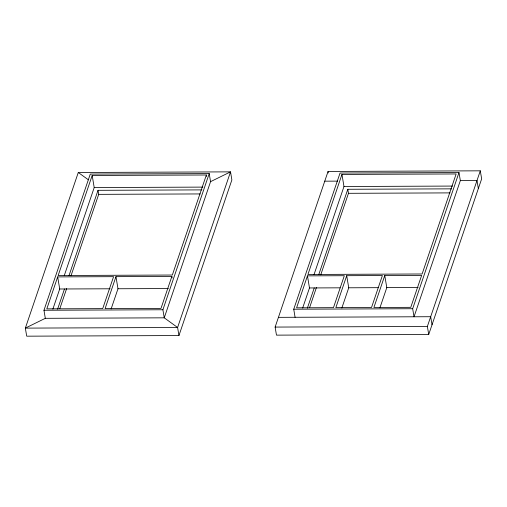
<?xml version="1.0" encoding="UTF-8"?>
<svg xmlns="http://www.w3.org/2000/svg" width="507" height="507" viewBox="0 0 507 507"><rect width="100%" height="100%" fill="white"/><g stroke="black" fill="none" stroke-linecap="round" stroke-linejoin="round"><path stroke-width="0.76" d="M78.281 172.494L25.35 328.118L26.7 336.179L178.946 335.545L231.876 179.922L230.527 171.86L78.281 172.494L88.446 179.852M45.307 318.32L43.963 310.259L90.278 174.085L209.214 173.59L210.563 181.658L164.249 317.826L45.307 318.32L25.35 328.118L177.596 327.484L230.527 171.86L210.563 181.658M57.684 276.898L46.809 308.858L102.712 308.624L113.581 276.664L57.684 276.898L59.706 288.996L52.88 309.061M92.179 175.466L58.153 275.51L172.336 275.035L206.362 174.991L92.179 175.466L94.207 187.565L64.243 275.662M57.595 309.175L64.465 288.977M69.009 275.618L98.016 190.321L201.9 189.891M59.788 308.731L66.658 288.546M70.98 275.84L98.694 194.352L98.016 190.321M115.964 276.657L105.095 308.611L160.992 308.383L171.867 276.423L115.964 276.657L117.985 288.756L111.115 308.953M178.946 335.545L177.596 327.484L164.249 317.826L162.899 309.758L209.214 173.59M275.124 327.078L328.054 171.455L480.3 170.821L481.65 178.882L428.719 334.506L276.473 335.14L275.124 327.078L427.369 326.438L480.3 170.821M295.087 317.281L293.737 309.213L340.051 173.045L458.993 172.551L460.343 180.612L414.023 316.786L412.673 308.719L458.993 172.551M307.457 275.859L296.589 307.812L333.46 307.66L344.329 275.707L307.457 275.859L309.479 287.957L302.654 308.022M341.959 174.427L307.926 274.471L422.109 273.989L456.142 173.952L341.959 174.427L343.98 186.519L314.017 274.617M307.369 308.136L314.239 287.932M318.783 274.572L347.796 189.282L451.674 188.845M309.568 307.692L316.431 287.507M320.754 274.8L348.467 193.313L347.796 189.282M346.706 275.694L335.837 307.654L371.517 307.502L382.392 275.542L346.706 275.694L348.734 287.792L341.857 307.99M384.769 275.535L373.9 307.495L410.771 307.337L421.64 275.383L384.769 275.535L386.79 287.634L379.92 307.831M324.746 181.176L337.618 181.126M460.343 180.612L476.992 180.543L478.342 188.61M94.207 187.565L202.876 187.108M343.98 186.519L452.65 186.069M98.694 194.352L200.214 193.934M348.467 193.313L449.988 192.888M59.706 288.996L110.101 288.787M117.985 288.756L168.343 288.54M309.479 287.957L340.089 287.824M348.734 287.792L378.209 287.665M386.79 287.634L418.123 287.501M43.963 310.259L162.899 309.758M293.737 309.213L412.673 308.719M278.432 317.35L430.677 316.717L432.027 324.778M427.369 326.438L428.719 334.506M328.054 171.455L328.302 172.919M206.362 174.991L206.615 176.499M171.867 276.423L172.12 277.937"/></g></svg>
